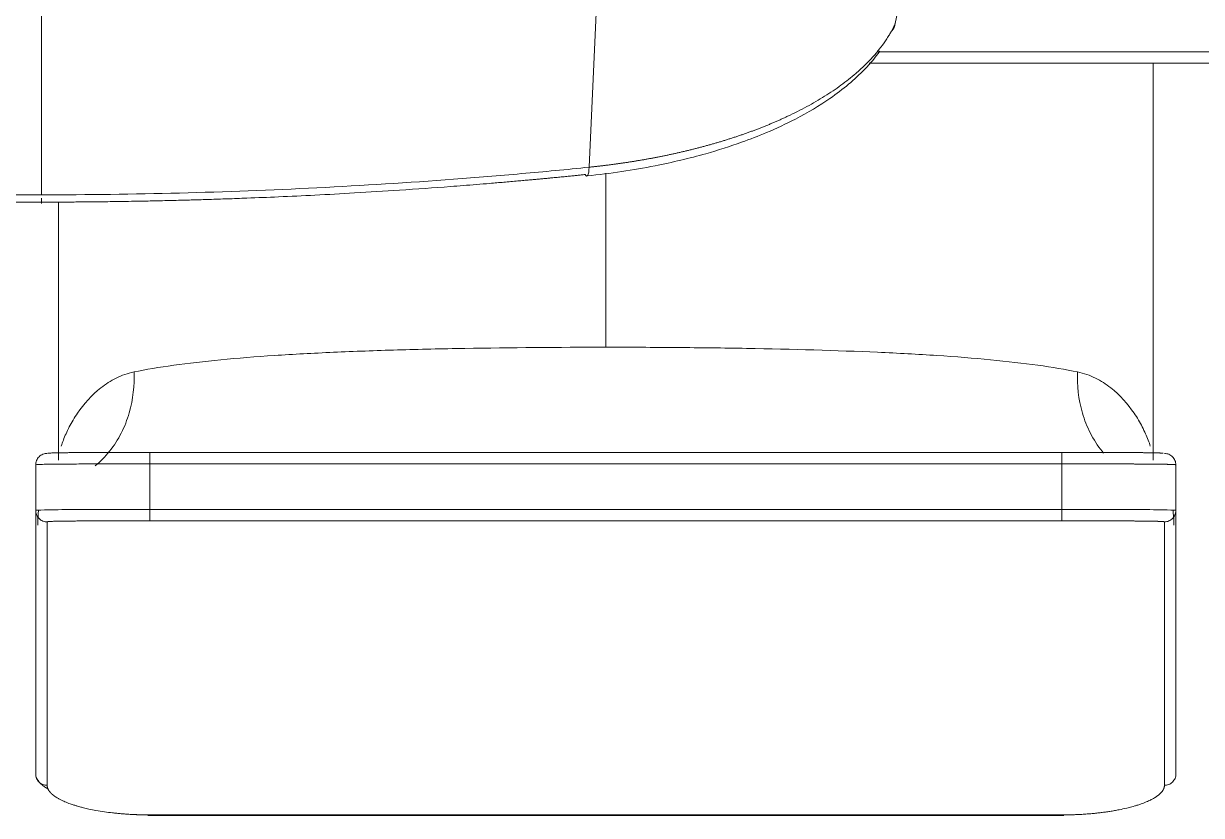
# Model space of a CAD drawing. Header units: millimetres. Extents: x 2433 to 4809, y -10272 to -6912.
# Drawn here: x 3232.3 to 3284, y -7352 to -7317.2 of the extents above; entities that cross this region are included whole.
import ezdxf

# ---------------------------------------------------------------- set-up
doc = ezdxf.new("R2010")
doc.units = ezdxf.units.MM

msp = doc.modelspace()

# ---------------------------------------------------------------- linework, layer by layer
at = {"linetype": 'Continuous', "lineweight": 13, "extrusion": (-1.22465e-16, -1, 0)}
for p, q in [((3270.575, -7317.222), (3272.772, -7306.193)), ((3257.151, -7323.523), (3257.621, -7313.335)), ((3269.768, -7318.464), (3430.795, -7318.464)), ((3257.881, -7331.417), (3257.881, -7323.782)), ((3277.881, -7336.533), (3237.881, -7336.533)), ((3237.881, -7336.533), (3237.881, -7338.533)), ((3277.881, -7336.533), (3277.881, -7338.533)), ((3277.881, -7338.533), (3237.881, -7338.533)), ((3233.381, -7350.628), (3233.381, -7339.076)), ((3237.881, -7339.033), (3277.881, -7339.033)), ((3282.381, -7339.076), (3282.381, -7350.628)), ((3277.881, -7351.929), (3237.881, -7351.929))]:
    msp.add_line(p, q, dxfattribs=at)
at = {"linetype": 'Continuous', "lineweight": 18, "extrusion": (-1.22465e-16, -1, 0)}
for p, q in [((3233.139, -7324.733), (3233.139, -7314.482)), ((3269.425, -7318.955), (3430.939, -7318.955)), ((3281.881, -7336.377), (3281.881, -7318.955)), ((3233.881, -7325.034), (3233.881, -7336.377)), ((3277.881, -7336.033), (3237.881, -7336.033)), ((3232.881, -7336.576), (3232.881, -7338.576)), ((3282.881, -7336.576), (3282.881, -7338.576)), ((3237.798, -7351.952), (3238.247, -7351.952)), ((3238.247, -7351.952), (3277.964, -7351.952))]:
    msp.add_line(p, q, dxfattribs=at)
at = {"linetype": 'Continuous', "lineweight": 18}
for centre, major_axis, ratio, start_param, end_param in [((3269.612, -7316.971), (-0.909, 0.417), 0.864663, 2.936009, 3.344074), ((3233.139, -7324.117), (0, 1), 0.000001, 2.78351, 3.833646)]:
    msp.add_ellipse(centre, major_axis=major_axis, ratio=ratio, start_param=start_param, end_param=end_param, dxfattribs=at)
at = {"linetype": 'Continuous', "lineweight": 13}
msp.add_ellipse((3256.944, -7322.917), major_axis=(-0.103, 0.995), ratio=0.18338, start_param=2.752149, end_param=4.039289, dxfattribs=at)
for points, knots in [([(3257.151, -7323.523), (3257.173, -7323.52), (3257.217, -7323.516), (3257.283, -7323.509), (3257.349, -7323.502), (3257.416, -7323.494), (3257.482, -7323.487), (3257.549, -7323.479), (3257.616, -7323.471), (3257.684, -7323.464), (3257.751, -7323.455), (3257.819, -7323.447), (3257.887, -7323.439), (3257.956, -7323.43), (3258.024, -7323.422), (3258.093, -7323.413), (3258.162, -7323.404), (3258.231, -7323.394), (3258.3, -7323.385), (3258.369, -7323.375), (3258.439, -7323.366), (3258.509, -7323.356), (3258.579, -7323.346), (3258.649, -7323.335), (3258.719, -7323.325), (3258.79, -7323.314), (3258.861, -7323.304), (3258.932, -7323.293), (3259.003, -7323.282), (3259.074, -7323.27), (3259.146, -7323.259), (3259.217, -7323.247), (3259.289, -7323.235), (3259.361, -7323.223), (3259.433, -7323.211), (3259.505, -7323.198), (3259.578, -7323.186), (3259.65, -7323.173), (3259.723, -7323.16), (3259.796, -7323.146), (3259.869, -7323.133), (3259.942, -7323.119), (3260.016, -7323.105), (3260.089, -7323.091), (3260.163, -7323.077), (3260.236, -7323.062), (3260.31, -7323.048), (3260.384, -7323.033), (3260.458, -7323.018), (3260.532, -7323.002), (3260.607, -7322.987), (3260.681, -7322.971), (3260.756, -7322.955), (3260.83, -7322.939), (3260.905, -7322.922), (3260.98, -7322.906), (3261.055, -7322.889), (3261.13, -7322.872), (3261.205, -7322.854), (3261.28, -7322.837), (3261.355, -7322.819), (3261.43, -7322.801), (3261.506, -7322.783), (3261.581, -7322.764), (3261.657, -7322.746), (3261.732, -7322.727), (3261.808, -7322.708), (3261.884, -7322.688), (3261.959, -7322.669), (3262.035, -7322.649), (3262.111, -7322.628), (3262.187, -7322.608), (3262.263, -7322.587), (3262.339, -7322.567), (3262.415, -7322.545), (3262.491, -7322.524), (3262.567, -7322.503), (3262.643, -7322.481), (3262.719, -7322.459), (3262.795, -7322.436), (3262.871, -7322.414), (3262.947, -7322.391), (3263.023, -7322.368), (3263.099, -7322.344), (3263.175, -7322.32), (3263.25, -7322.297), (3263.326, -7322.272), (3263.402, -7322.248), (3263.478, -7322.223), (3263.554, -7322.198), (3263.63, -7322.173), (3263.705, -7322.148), (3263.781, -7322.122), (3263.857, -7322.096), (3263.932, -7322.069), (3264.008, -7322.043), (3264.083, -7322.016), (3264.158, -7321.989), (3264.233, -7321.962), (3264.309, -7321.934), (3264.384, -7321.906), (3264.458, -7321.878), (3264.533, -7321.849), (3264.608, -7321.82), (3264.683, -7321.791), (3264.757, -7321.762), (3264.831, -7321.733), (3264.905, -7321.703), (3264.98, -7321.672), (3265.053, -7321.642), (3265.127, -7321.611), (3265.201, -7321.58), (3265.274, -7321.549), (3265.348, -7321.517), (3265.421, -7321.485), (3265.494, -7321.453), (3265.566, -7321.421), (3265.639, -7321.388), (3265.711, -7321.355), (3265.783, -7321.322), (3266.122, -7321.163), (3266.709, -7320.868), (3267.492, -7320.412), (3268.21, -7319.927), (3268.782, -7319.474), (3269.229, -7319.066), (3269.574, -7318.711), (3269.882, -7318.349), (3270.107, -7318.041), (3270.264, -7317.801), (3270.36, -7317.639), (3270.436, -7317.503), (3270.492, -7317.395), (3270.533, -7317.313), (3270.558, -7317.258), (3270.571, -7317.231), (3270.575, -7317.222)], [0, 0, 0, 0, 0.003357, 0.006728, 0.010114, 0.013514, 0.016928, 0.020357, 0.023801, 0.027258, 0.03073, 0.034217, 0.037718, 0.041234, 0.044764, 0.048308, 0.051867, 0.05544, 0.059028, 0.06263, 0.066246, 0.069877, 0.073522, 0.077182, 0.080856, 0.084545, 0.088248, 0.091965, 0.095697, 0.099444, 0.103204, 0.106979, 0.110769, 0.114573, 0.118392, 0.122224, 0.126072, 0.129933, 0.13381, 0.1377, 0.141605, 0.145525, 0.149458, 0.153407, 0.157369, 0.161347, 0.165338, 0.169344, 0.173365, 0.177399, 0.181449, 0.185512, 0.18959, 0.193683, 0.19779, 0.201911, 0.206047, 0.210197, 0.214362, 0.218541, 0.222735, 0.226943, 0.231165, 0.235402, 0.239653, 0.243919, 0.248199, 0.252493, 0.256802, 0.261126, 0.265463, 0.269816, 0.274182, 0.278563, 0.282959, 0.287369, 0.291793, 0.296232, 0.300685, 0.305152, 0.309634, 0.314131, 0.318642, 0.323167, 0.327707, 0.332261, 0.336829, 0.341412, 0.34601, 0.350622, 0.355248, 0.359889, 0.364544, 0.369213, 0.373897, 0.378596, 0.383308, 0.388036, 0.392777, 0.397533, 0.402304, 0.407089, 0.411888, 0.416702, 0.42153, 0.426373, 0.43123, 0.436101, 0.440987, 0.445887, 0.450802, 0.455731, 0.460675, 0.465633, 0.470605, 0.475592, 0.480593, 0.485609, 0.490639, 0.495683, 0.500742, 0.562188, 0.624294, 0.68706, 0.750485, 0.791988, 0.833491, 0.874994, 0.916495, 0.937382, 0.955282, 0.970197, 0.982126, 0.99107, 0.997028, 1, 1, 1, 1]), ([(3233.139, -7324.733), (3235.156, -7324.733), (3237.172, -7324.705), (3241.199, -7324.603), (3243.21, -7324.527), (3247.219, -7324.325), (3249.218, -7324.199), (3252.203, -7323.973), (3253.196, -7323.892), (3255.177, -7323.717), (3256.165, -7323.625), (3257.151, -7323.523)], [0, 0, 0, 0, 0.25, 0.25, 0.5, 0.5, 0.75, 0.75, 0.875, 0.875, 1, 1, 1, 1]), ([(3257.881, -7331.417), (3255.803, -7331.417), (3252.666, -7331.442), (3248.726, -7331.531), (3245.903, -7331.633), (3243.315, -7331.772), (3240.953, -7331.959), (3238.873, -7332.198), (3237.715, -7332.393), (3237.191, -7332.501)], [0, 0, 0, 0, 0.249973, 0.374978, 0.499982, 0.624987, 0.749991, 0.874996, 1, 1, 1, 1]), ([(3278.57, -7332.501), (3277.517, -7332.284), (3275.586, -7332.021), (3272.446, -7331.773), (3268.959, -7331.585), (3265.103, -7331.477), (3260.993, -7331.425), (3258.921, -7331.417), (3257.881, -7331.417), (3257.881, -7331.417)], [0, 0, 0, 0, 0.249991, 0.374987, 0.499982, 0.749973, 0.874969, 0.999965, 1, 1, 1, 1]), ([(3237.191, -7332.501), (3236.911, -7332.559), (3236.391, -7332.746), (3235.5, -7333.321), (3234.816, -7334.101), (3234.336, -7334.918), (3234.119, -7335.405), (3234.027, -7335.67), (3234.001, -7335.753)], [0, 0, 0, 0, 0.153953, 0.307905, 0.615811, 0.769764, 0.923716, 1, 1, 1, 1]), ([(3235.492, -7336.615), (3235.719, -7336.429), (3236.149, -7335.994), (3236.658, -7335.198), (3237.124, -7334.007), (3237.216, -7333.076), (3237.191, -7332.501)], [0, 0, 0, 0, 0.19565, 0.396912, 0.598174, 1, 1, 1, 1]), ([(3278.57, -7332.501), (3278.545, -7333.076), (3278.638, -7334.009), (3279.104, -7335.201), (3279.468, -7335.767), (3279.688, -7336.036), (3279.711, -7336.063)], [0, 0, 0, 0, 0.485828, 0.728981, 0.972135, 1, 1, 1, 1]), ([(3281.761, -7335.755), (3281.735, -7335.671), (3281.643, -7335.406), (3281.425, -7334.918), (3280.945, -7334.101), (3280.262, -7333.321), (3279.371, -7332.746), (3278.851, -7332.559), (3278.57, -7332.501)], [0, 0, 0, 0, 0.07671, 0.230592, 0.384473, 0.692237, 0.846118, 1, 1, 1, 1]), ([(3237.881, -7336.033), (3237.881, -7336.033), (3237.881, -7336.036), (3237.881, -7336.049), (3237.881, -7336.058), (3237.881, -7336.083), (3237.881, -7336.099), (3237.881, -7336.135), (3237.881, -7336.156), (3237.881, -7336.202), (3237.881, -7336.227), (3237.881, -7336.282), (3237.881, -7336.311), (3237.881, -7336.371), (3237.881, -7336.403), (3237.881, -7336.467), (3237.881, -7336.5), (3237.881, -7336.533)], [0, 0, 0, 0, 0.125, 0.125, 0.25, 0.25, 0.375, 0.375, 0.5, 0.5, 0.625, 0.625, 0.75, 0.75, 0.875, 0.875, 1, 1, 1, 1]), ([(3277.881, -7336.033), (3277.881, -7336.033), (3277.881, -7336.054), (3277.881, -7336.168), (3277.881, -7336.346), (3277.881, -7336.474), (3277.881, -7336.533)], [0, 0, 0, 0, 0.249564, 0.49971, 0.749856, 1, 1, 1, 1]), ([(3232.977, -7336.563), (3232.96, -7336.564), (3232.945, -7336.565), (3232.897, -7336.569), (3232.881, -7336.572), (3232.881, -7336.576)], [0, 0, 0, 0, 0.251147, 0.251147, 1, 1, 1, 1]), ([(3282.881, -7336.576), (3282.881, -7336.576), (3282.881, -7336.575), (3282.88, -7336.575), (3282.88, -7336.574), (3282.879, -7336.574), (3282.878, -7336.573), (3282.877, -7336.573), (3282.875, -7336.572), (3282.873, -7336.572), (3282.871, -7336.571), (3282.869, -7336.571), (3282.866, -7336.57), (3282.863, -7336.57), (3282.86, -7336.569), (3282.856, -7336.569), (3282.853, -7336.568), (3282.848, -7336.568), (3282.844, -7336.567), (3282.839, -7336.567), (3282.834, -7336.566), (3282.829, -7336.566), (3282.824, -7336.565), (3282.818, -7336.565), (3282.812, -7336.564), (3282.805, -7336.564), (3282.798, -7336.563), (3282.791, -7336.563), (3282.786, -7336.563), (3282.783, -7336.562), (3282.783, -7336.562)], [0, 0, 0, 0, 0.03463, 0.069444, 0.104442, 0.139623, 0.174987, 0.210535, 0.246267, 0.282183, 0.318282, 0.354564, 0.39103, 0.42768, 0.464513, 0.50153, 0.538731, 0.576115, 0.613683, 0.651434, 0.689369, 0.727487, 0.765789, 0.804275, 0.842944, 0.881797, 0.920834, 0.960054, 0.999457, 1, 1, 1, 1]), ([(3232.881, -7338.576), (3232.881, -7338.635), (3232.902, -7338.762), (3233.017, -7338.94), (3233.195, -7339.055), (3233.322, -7339.076), (3233.381, -7339.076)], [0, 0, 0, 0, 0.25031, 0.500619, 0.750929, 1, 1, 1, 1]), ([(3237.881, -7338.533), (3237.881, -7338.565), (3237.881, -7338.598), (3237.881, -7338.662), (3237.881, -7338.694), (3237.881, -7338.754), (3237.881, -7338.783), (3237.881, -7338.837), (3237.881, -7338.863), (3237.881, -7338.909), (3237.881, -7338.93), (3237.881, -7338.966), (3237.881, -7338.982), (3237.881, -7339.007), (3237.881, -7339.017), (3237.881, -7339.029), (3237.881, -7339.033), (3237.881, -7339.033)], [0, 0, 0, 0, 0.125, 0.125, 0.25, 0.25, 0.375, 0.375, 0.5, 0.5, 0.625, 0.625, 0.75, 0.75, 0.875, 0.875, 1, 1, 1, 1]), ([(3277.881, -7338.533), (3277.881, -7338.592), (3277.881, -7338.719), (3277.881, -7338.897), (3277.881, -7339.011), (3277.881, -7339.033), (3277.881, -7339.033)], [0, 0, 0, 0, 0.250301, 0.500614, 0.750926, 1, 1, 1, 1]), ([(3282.881, -7338.576), (3282.881, -7338.609), (3282.878, -7338.641), (3282.865, -7338.706), (3282.855, -7338.737), (3282.83, -7338.798), (3282.815, -7338.827), (3282.778, -7338.881), (3282.758, -7338.906), (3282.711, -7338.953), (3282.686, -7338.974), (3282.631, -7339.01), (3282.602, -7339.025), (3282.542, -7339.05), (3282.51, -7339.06), (3282.446, -7339.073), (3282.414, -7339.076), (3282.381, -7339.076)], [0, 0, 0, 0, 0.125, 0.125, 0.25, 0.25, 0.375, 0.375, 0.5, 0.5, 0.625, 0.625, 0.75, 0.75, 0.875, 0.875, 1, 1, 1, 1]), ([(3233.381, -7350.628), (3233.322, -7350.628), (3233.195, -7350.607), (3233.017, -7350.497), (3232.902, -7350.327), (3232.881, -7350.205), (3232.881, -7350.148)], [0, 0, 0, 0, 0.250003, 0.500005, 0.750008, 1, 1, 1, 1])]:
    msp.add_open_spline(points, degree=3, knots=knots, dxfattribs=at)
at = {"linetype": 'Continuous', "lineweight": 18}
for points, knots in [([(3257.067, -7323.903), (3258.093, -7323.796), (3259.871, -7323.531), (3262.118, -7322.996), (3263.721, -7322.485), (3265.031, -7321.976), (3266.367, -7321.349), (3267.887, -7320.441), (3269.1, -7319.425), (3269.701, -7318.706), (3269.894, -7318.437)], [0, 0, 0, 0, 0.174728, 0.314291, 0.420502, 0.498831, 0.598323, 0.732311, 0.902047, 1, 1, 1, 1]), ([(3233.139, -7325.053), (3233.122, -7325.053), (3233.087, -7325.053), (3233.035, -7325.054), (3232.983, -7325.054), (3232.932, -7325.054), (3232.88, -7325.054), (3232.827, -7325.054), (3232.773, -7325.053), (3232.717, -7325.053), (3232.66, -7325.053), (3232.6, -7325.053), (3232.535, -7325.053), (3232.466, -7325.052), (3232.391, -7325.052), (3232.312, -7325.052), (3232.228, -7325.051), (3232.141, -7325.051), (3232.049, -7325.05), (3231.953, -7325.05), (3231.852, -7325.049), (3231.746, -7325.049), (3231.575, -7325.048), (3231.322, -7325.045), (3230.973, -7325.042), (3230.572, -7325.038), (3230.202, -7325.034), (3229.873, -7325.029), (3229.595, -7325.025), (3229.295, -7325.02), (3228.973, -7325.014), (3228.599, -7325.007), (3228.167, -7324.999), (3227.667, -7324.987), (3227.028, -7324.972), (3226.223, -7324.949), (3225.225, -7324.918), (3224.215, -7324.882), (3223.207, -7324.841), (3222.211, -7324.797), (3220.942, -7324.736), (3219.343, -7324.649), (3217.359, -7324.526), (3215.645, -7324.404), (3214.263, -7324.296), (3213.278, -7324.216), (3212.421, -7324.141), (3211.729, -7324.079), (3211.238, -7324.034), (3210.865, -7323.999), (3210.593, -7323.973), (3210.41, -7323.955), (3210.226, -7323.938), (3210.068, -7323.922), (3209.936, -7323.909), (3209.83, -7323.898), (3209.725, -7323.888), (3209.62, -7323.877), (3209.515, -7323.866), (3209.412, -7323.856), (3209.343, -7323.848), (3209.308, -7323.845)], [0, 0, 0, 0, 0.002191, 0.004347, 0.006487, 0.008629, 0.010791, 0.012989, 0.015237, 0.017551, 0.019944, 0.022426, 0.02501, 0.027989, 0.031119, 0.034411, 0.037873, 0.041514, 0.04534, 0.049353, 0.053555, 0.057945, 0.062522, 0.074973, 0.089523, 0.106219, 0.125039, 0.135742, 0.147342, 0.159845, 0.17325, 0.187555, 0.206539, 0.227379, 0.250074, 0.286445, 0.328114, 0.375079, 0.412899, 0.454555, 0.500044, 0.572276, 0.655608, 0.750041, 0.788892, 0.830542, 0.874999, 0.897721, 0.918553, 0.937487, 0.945303, 0.953117, 0.96093, 0.96874, 0.973272, 0.977782, 0.98227, 0.986735, 0.991179, 0.9956, 1, 1, 1, 1]), ([(3256.97, -7323.845), (3256.916, -7323.85), (3256.802, -7323.862), (3256.626, -7323.88), (3256.435, -7323.899), (3256.222, -7323.921), (3255.991, -7323.943), (3255.746, -7323.967), (3255.529, -7323.988), (3255.335, -7324.007), (3255.157, -7324.023), (3254.963, -7324.041), (3254.753, -7324.061), (3254.526, -7324.081), (3254.283, -7324.103), (3253.907, -7324.137), (3253.411, -7324.18), (3252.804, -7324.232), (3252.213, -7324.28), (3251.637, -7324.326), (3250.516, -7324.412), (3248.924, -7324.526), (3246.94, -7324.649), (3245.17, -7324.745), (3243.597, -7324.82), (3242.315, -7324.872), (3241.304, -7324.909), (3240.52, -7324.935), (3239.807, -7324.956), (3239.088, -7324.976), (3238.375, -7324.993), (3237.688, -7325.008), (3237.101, -7325.018), (3236.601, -7325.026), (3236.155, -7325.033), (3235.758, -7325.038), (3235.416, -7325.041), (3235.124, -7325.044), (3234.873, -7325.046), (3234.621, -7325.048), (3234.368, -7325.05), (3234.118, -7325.051), (3233.918, -7325.052), (3233.759, -7325.052), (3233.634, -7325.053), (3233.521, -7325.053), (3233.418, -7325.053), (3233.324, -7325.053), (3233.231, -7325.054), (3233.17, -7325.053), (3233.139, -7325.053)], [0, 0, 0, 0, 0.006952, 0.01448, 0.022582, 0.031258, 0.041685, 0.052102, 0.062508, 0.069339, 0.07687, 0.0851, 0.094028, 0.103653, 0.113975, 0.124991, 0.151378, 0.177067, 0.202056, 0.226345, 0.249933, 0.344071, 0.427402, 0.49992, 0.566737, 0.624911, 0.660638, 0.693384, 0.723145, 0.749926, 0.783269, 0.812441, 0.835781, 0.85662, 0.874959, 0.891533, 0.906219, 0.91771, 0.928127, 0.937479, 0.949279, 0.959677, 0.968739, 0.974293, 0.979481, 0.98437, 0.98845, 0.992348, 0.996163, 1, 1, 1, 1]), ([(3233.381, -7336.076), (3233.322, -7336.076), (3233.195, -7336.097), (3233.017, -7336.211), (3232.902, -7336.389), (3232.881, -7336.517), (3232.881, -7336.576)], [0, 0, 0, 0, 0.249368, 0.499579, 0.749789, 1, 1, 1, 1]), ([(3237.881, -7336.033), (3237.87, -7336.033), (3237.849, -7336.033), (3237.817, -7336.033), (3237.785, -7336.033), (3237.752, -7336.033), (3237.718, -7336.033), (3237.683, -7336.033), (3237.648, -7336.033), (3237.612, -7336.033), (3237.576, -7336.033), (3237.539, -7336.033), (3237.501, -7336.033), (3237.463, -7336.033), (3237.425, -7336.033), (3237.385, -7336.033), (3237.345, -7336.033), (3237.305, -7336.033), (3237.263, -7336.033), (3237.222, -7336.033), (3237.179, -7336.033), (3237.137, -7336.033), (3237.093, -7336.033), (3237.049, -7336.033), (3237.005, -7336.033), (3236.96, -7336.033), (3236.914, -7336.033), (3236.868, -7336.033), (3236.822, -7336.033), (3236.774, -7336.033), (3236.727, -7336.033), (3236.679, -7336.033), (3236.63, -7336.033), (3236.581, -7336.033), (3236.532, -7336.033), (3236.482, -7336.033), (3236.432, -7336.033), (3236.381, -7336.033), (3236.33, -7336.033), (3236.279, -7336.033), (3236.227, -7336.033), (3236.054, -7336.034), (3235.766, -7336.034), (3235.38, -7336.035), (3235.019, -7336.036), (3234.754, -7336.038), (3234.568, -7336.039), (3234.449, -7336.04), (3234.336, -7336.041), (3234.228, -7336.042), (3234.146, -7336.043), (3234.077, -7336.044), (3234.011, -7336.045), (3233.923, -7336.047), (3233.819, -7336.049), (3233.714, -7336.051), (3233.62, -7336.054), (3233.543, -7336.058), (3233.48, -7336.061), (3233.442, -7336.064), (3233.421, -7336.066), (3233.414, -7336.067), (3233.411, -7336.067)], [0, 0, 0, 0, 0.004778, 0.009653, 0.014626, 0.019696, 0.024863, 0.030128, 0.03549, 0.040949, 0.046506, 0.05216, 0.057912, 0.06376, 0.069706, 0.075749, 0.081889, 0.088127, 0.094461, 0.100893, 0.107423, 0.114049, 0.120773, 0.127594, 0.134512, 0.141528, 0.148641, 0.155851, 0.163159, 0.170563, 0.178066, 0.185665, 0.193362, 0.201156, 0.209047, 0.217036, 0.225122, 0.233306, 0.241586, 0.249964, 0.258439, 0.267012, 0.335403, 0.403724, 0.47198, 0.540208, 0.567717, 0.595193, 0.622639, 0.650058, 0.677451, 0.688975, 0.70834, 0.735553, 0.770624, 0.813555, 0.853761, 0.893965, 0.934162, 0.974347, 0.988598, 1, 1, 1, 1]), ([(3282.33, -7336.065), (3282.329, -7336.065), (3282.325, -7336.065), (3282.318, -7336.064), (3282.31, -7336.063), (3282.301, -7336.063), (3282.291, -7336.062), (3282.281, -7336.061), (3282.27, -7336.061), (3282.259, -7336.06), (3282.246, -7336.059), (3282.233, -7336.058), (3282.219, -7336.058), (3282.204, -7336.057), (3282.188, -7336.056), (3282.172, -7336.056), (3282.154, -7336.055), (3282.136, -7336.054), (3282.116, -7336.054), (3282.096, -7336.053), (3282.074, -7336.052), (3282.051, -7336.052), (3282.028, -7336.051), (3282.003, -7336.05), (3281.977, -7336.05), (3281.95, -7336.049), (3281.922, -7336.048), (3281.892, -7336.048), (3281.861, -7336.047), (3281.829, -7336.047), (3281.796, -7336.046), (3281.762, -7336.045), (3281.726, -7336.045), (3281.688, -7336.044), (3281.65, -7336.044), (3281.609, -7336.043), (3281.568, -7336.043), (3281.525, -7336.042), (3281.48, -7336.042), (3281.434, -7336.041), (3281.386, -7336.041), (3281.337, -7336.04), (3281.286, -7336.04), (3281.233, -7336.039), (3281.179, -7336.039), (3281.123, -7336.038), (3281.066, -7336.038), (3281.006, -7336.038), (3280.945, -7336.037), (3280.883, -7336.037), (3280.815, -7336.037), (3280.743, -7336.036), (3280.666, -7336.036), (3280.588, -7336.036), (3280.498, -7336.035), (3280.36, -7336.035), (3280.133, -7336.034), (3279.783, -7336.034), (3279.496, -7336.033), (3279.326, -7336.033), (3279.318, -7336.033), (3279.309, -7336.033), (3279.299, -7336.033), (3279.287, -7336.033), (3279.274, -7336.033), (3279.261, -7336.033), (3279.245, -7336.033), (3279.229, -7336.033), (3279.212, -7336.033), (3279.193, -7336.033), (3279.173, -7336.033), (3279.152, -7336.033), (3279.13, -7336.033), (3279.106, -7336.033), (3279.082, -7336.033), (3279.056, -7336.033), (3279.029, -7336.033), (3279, -7336.033), (3278.971, -7336.033), (3278.94, -7336.033), (3278.908, -7336.033), (3278.874, -7336.033), (3278.84, -7336.033), (3278.804, -7336.033), (3278.767, -7336.033), (3278.728, -7336.033), (3278.689, -7336.033), (3278.648, -7336.033), (3278.606, -7336.033), (3278.562, -7336.033), (3278.517, -7336.033), (3278.471, -7336.033), (3278.424, -7336.033), (3278.375, -7336.033), (3278.325, -7336.033), (3278.274, -7336.033), (3278.222, -7336.033), (3278.168, -7336.033), (3278.113, -7336.033), (3278.057, -7336.033), (3277.999, -7336.033), (3277.94, -7336.033), (3277.901, -7336.033), (3277.881, -7336.033)], [0, 0, 0, 0, 0.004939, 0.01221, 0.019612, 0.027144, 0.034807, 0.0426, 0.050524, 0.058578, 0.066763, 0.075078, 0.083524, 0.0921, 0.100806, 0.109643, 0.11861, 0.127707, 0.136934, 0.146292, 0.15578, 0.165398, 0.175146, 0.185024, 0.195032, 0.20517, 0.215437, 0.225834, 0.23636, 0.247016, 0.257801, 0.268715, 0.279758, 0.290929, 0.30223, 0.313659, 0.325218, 0.336905, 0.348721, 0.360665, 0.372739, 0.384942, 0.397275, 0.409738, 0.42233, 0.435054, 0.447909, 0.460897, 0.474017, 0.48727, 0.500658, 0.516013, 0.531372, 0.546736, 0.562104, 0.583758, 0.625453, 0.687214, 0.769038, 0.770166, 0.771486, 0.772998, 0.774701, 0.776596, 0.778684, 0.780963, 0.783434, 0.786096, 0.788951, 0.791997, 0.795235, 0.798665, 0.802287, 0.8061, 0.810106, 0.814303, 0.818691, 0.823271, 0.828043, 0.833007, 0.838162, 0.843508, 0.849046, 0.854776, 0.860697, 0.866809, 0.873113, 0.879608, 0.886295, 0.893172, 0.900241, 0.907502, 0.914953, 0.922596, 0.93043, 0.938455, 0.946672, 0.955081, 0.96368, 0.972472, 0.981456, 0.990632, 1, 1, 1, 1]), ([(3282.381, -7336.076), (3282.414, -7336.076), (3282.446, -7336.079), (3282.51, -7336.092), (3282.542, -7336.101), (3282.602, -7336.126), (3282.631, -7336.142), (3282.686, -7336.178), (3282.711, -7336.199), (3282.758, -7336.245), (3282.778, -7336.271), (3282.815, -7336.325), (3282.83, -7336.354), (3282.855, -7336.415), (3282.865, -7336.446), (3282.878, -7336.51), (3282.881, -7336.543), (3282.881, -7336.576)], [0, 0, 0, 0, 0.125, 0.125, 0.25, 0.25, 0.375, 0.375, 0.5, 0.5, 0.625, 0.625, 0.75, 0.75, 0.875, 0.875, 1, 1, 1, 1]), ([(3237.881, -7336.533), (3237.668, -7336.533), (3237.459, -7336.533), (3237.049, -7336.533), (3236.849, -7336.533), (3236.46, -7336.534), (3236.272, -7336.534), (3235.909, -7336.535), (3235.734, -7336.535), (3235.401, -7336.536), (3235.242, -7336.536), (3234.94, -7336.537), (3234.797, -7336.538), (3234.527, -7336.539), (3234.401, -7336.54), (3234.165, -7336.542), (3234.056, -7336.543), (3233.853, -7336.544), (3233.76, -7336.545), (3233.59, -7336.547), (3233.513, -7336.548), (3233.373, -7336.551), (3233.311, -7336.552), (3233.201, -7336.554), (3233.152, -7336.556), (3233.069, -7336.558), (3233.034, -7336.56), (3232.995, -7336.562), (3232.986, -7336.562), (3232.977, -7336.563)], [0, 0, 0, 0, 0.075023, 0.075023, 0.150046, 0.150046, 0.225069, 0.225069, 0.300092, 0.300092, 0.375115, 0.375115, 0.450138, 0.450138, 0.525161, 0.525161, 0.600184, 0.600184, 0.675207, 0.675207, 0.75023, 0.75023, 0.825253, 0.825253, 0.900276, 0.900276, 0.975299, 0.975299, 1, 1, 1, 1]), ([(3282.783, -7336.562), (3282.781, -7336.562), (3282.776, -7336.562), (3282.767, -7336.562), (3282.759, -7336.561), (3282.75, -7336.561), (3282.741, -7336.56), (3282.731, -7336.56), (3282.721, -7336.559), (3282.711, -7336.559), (3282.7, -7336.559), (3282.689, -7336.558), (3282.678, -7336.558), (3282.666, -7336.557), (3282.654, -7336.557), (3282.642, -7336.557), (3282.629, -7336.556), (3282.615, -7336.556), (3282.602, -7336.555), (3282.588, -7336.555), (3282.573, -7336.555), (3282.558, -7336.554), (3282.543, -7336.554), (3282.527, -7336.554), (3282.511, -7336.553), (3282.495, -7336.553), (3282.478, -7336.552), (3282.46, -7336.552), (3282.442, -7336.552), (3282.424, -7336.551), (3282.406, -7336.551), (3282.387, -7336.551), (3282.367, -7336.55), (3282.347, -7336.55), (3282.327, -7336.55), (3282.306, -7336.549), (3282.285, -7336.549), (3282.263, -7336.549), (3282.241, -7336.548), (3282.218, -7336.548), (3282.195, -7336.548), (3282.171, -7336.547), (3282.147, -7336.547), (3282.123, -7336.547), (3282.098, -7336.546), (3282.072, -7336.546), (3282.046, -7336.546), (3282.02, -7336.546), (3281.993, -7336.545), (3281.966, -7336.545), (3281.938, -7336.545), (3281.91, -7336.544), (3281.881, -7336.544), (3281.852, -7336.544), (3281.822, -7336.544), (3281.792, -7336.543), (3281.761, -7336.543), (3281.73, -7336.543), (3281.698, -7336.543), (3281.666, -7336.542), (3281.634, -7336.542), (3281.601, -7336.542), (3281.567, -7336.542), (3281.533, -7336.541), (3281.498, -7336.541), (3281.463, -7336.541), (3281.427, -7336.541), (3281.391, -7336.54), (3281.355, -7336.54), (3281.318, -7336.54), (3281.28, -7336.54), (3281.242, -7336.54), (3281.203, -7336.539), (3281.164, -7336.539), (3281.125, -7336.539), (3281.085, -7336.539), (3281.044, -7336.538), (3281.003, -7336.538), (3280.961, -7336.538), (3280.919, -7336.538), (3280.877, -7336.538), (3280.834, -7336.538), (3280.79, -7336.537), (3280.746, -7336.537), (3280.702, -7336.537), (3280.657, -7336.537), (3280.612, -7336.537), (3280.566, -7336.537), (3280.519, -7336.536), (3280.472, -7336.536), (3280.425, -7336.536), (3280.377, -7336.536), (3280.329, -7336.536), (3280.28, -7336.536), (3280.231, -7336.536), (3280.182, -7336.535), (3280.132, -7336.535), (3280.081, -7336.535), (3280.03, -7336.535), (3279.979, -7336.535), (3279.927, -7336.535), (3279.875, -7336.535), (3279.822, -7336.535), (3279.769, -7336.534), (3279.715, -7336.534), (3279.661, -7336.534), (3279.607, -7336.534), (3279.552, -7336.534), (3279.497, -7336.534), (3279.441, -7336.534), (3279.386, -7336.534), (3279.329, -7336.534), (3279.272, -7336.534), (3279.215, -7336.534), (3279.158, -7336.533), (3279.1, -7336.533), (3279.042, -7336.533), (3278.984, -7336.533), (3278.925, -7336.533), (3278.866, -7336.533), (3278.806, -7336.533), (3278.746, -7336.533), (3278.686, -7336.533), (3278.626, -7336.533), (3278.565, -7336.533), (3278.504, -7336.533), (3278.443, -7336.533), (3278.381, -7336.533), (3278.32, -7336.533), (3278.258, -7336.533), (3278.195, -7336.533), (3278.133, -7336.533), (3278.07, -7336.533), (3278.007, -7336.533), (3277.944, -7336.533), (3277.902, -7336.533), (3277.881, -7336.533)], [0, 0, 0, 0, 0.005625, 0.011356, 0.017112, 0.022896, 0.028705, 0.034541, 0.040404, 0.046293, 0.052209, 0.05815, 0.064119, 0.070114, 0.076135, 0.082183, 0.088257, 0.094358, 0.100485, 0.106638, 0.112818, 0.119025, 0.125258, 0.131517, 0.137803, 0.144116, 0.150454, 0.15682, 0.163211, 0.169629, 0.176074, 0.182545, 0.189043, 0.195567, 0.202117, 0.208694, 0.215297, 0.221927, 0.228583, 0.235266, 0.241975, 0.248711, 0.255473, 0.262262, 0.269077, 0.275918, 0.282786, 0.28968, 0.296601, 0.303548, 0.310522, 0.317522, 0.324549, 0.331602, 0.338682, 0.345788, 0.35292, 0.360079, 0.367265, 0.374477, 0.381715, 0.38898, 0.396271, 0.403589, 0.410933, 0.418304, 0.425701, 0.433124, 0.440574, 0.448051, 0.455554, 0.463083, 0.470639, 0.478221, 0.48583, 0.493465, 0.501127, 0.508815, 0.51653, 0.524271, 0.532038, 0.539832, 0.547652, 0.555499, 0.563373, 0.571273, 0.579199, 0.587152, 0.595131, 0.603136, 0.611169, 0.619227, 0.627312, 0.635424, 0.643562, 0.651726, 0.659917, 0.668134, 0.676378, 0.684648, 0.692945, 0.701268, 0.709618, 0.717994, 0.726396, 0.734825, 0.743281, 0.751763, 0.760271, 0.768806, 0.777367, 0.785955, 0.794569, 0.80321, 0.811877, 0.820571, 0.829291, 0.838037, 0.84681, 0.85561, 0.864436, 0.873288, 0.882167, 0.891072, 0.900004, 0.908962, 0.917947, 0.926958, 0.935996, 0.94506, 0.95415, 0.963267, 0.972411, 0.981581, 0.990777, 1, 1, 1, 1]), ([(3233.005, -7338.546), (3233, -7338.591), (3232.996, -7338.636), (3232.979, -7338.855), (3232.972, -7339.035), (3232.972, -7339.218)], [0, 0, 0, 0, 0.209173, 0.209173, 1, 1, 1, 1]), ([(3282.79, -7339.218), (3282.79, -7339.035), (3282.783, -7338.855), (3282.766, -7338.636), (3282.761, -7338.591), (3282.757, -7338.546)], [0, 0, 0, 0, 0.790865, 0.790865, 1, 1, 1, 1]), ([(3233.381, -7339.076), (3233.381, -7339.076), (3233.381, -7339.075), (3233.381, -7339.075), (3233.382, -7339.074), (3233.383, -7339.074), (3233.384, -7339.073), (3233.385, -7339.073), (3233.387, -7339.072), (3233.389, -7339.071), (3233.391, -7339.071), (3233.393, -7339.07), (3233.396, -7339.07), (3233.399, -7339.069), (3233.402, -7339.069), (3233.405, -7339.068), (3233.409, -7339.068), (3233.413, -7339.067), (3233.417, -7339.067), (3233.421, -7339.066), (3233.426, -7339.066), (3233.43, -7339.065), (3233.435, -7339.065), (3233.441, -7339.064), (3233.446, -7339.064), (3233.452, -7339.063), (3233.458, -7339.063), (3233.467, -7339.062), (3233.484, -7339.061), (3233.514, -7339.059), (3233.559, -7339.057), (3233.625, -7339.054), (3233.713, -7339.051), (3233.825, -7339.049), (3233.961, -7339.046), (3234.137, -7339.043), (3234.337, -7339.041), (3234.529, -7339.039), (3234.681, -7339.038), (3234.84, -7339.037), (3235.063, -7339.036), (3235.318, -7339.035), (3235.567, -7339.034), (3235.766, -7339.034), (3235.96, -7339.034), (3236.153, -7339.033), (3236.35, -7339.033), (3236.557, -7339.033), (3236.775, -7339.033), (3236.99, -7339.033), (3237.191, -7339.033), (3237.366, -7339.033), (3237.517, -7339.033), (3237.643, -7339.033), (3237.745, -7339.033), (3237.821, -7339.033), (3237.864, -7339.033), (3237.881, -7339.033)], [0, 0, 0, 0, 0.004747, 0.009491, 0.014232, 0.018972, 0.023708, 0.028442, 0.033174, 0.037904, 0.042632, 0.047357, 0.05208, 0.056802, 0.061521, 0.066238, 0.070954, 0.075667, 0.080379, 0.085089, 0.089797, 0.094504, 0.099209, 0.103913, 0.108615, 0.113315, 0.118014, 0.122711, 0.134885, 0.153369, 0.178156, 0.209237, 0.246603, 0.284434, 0.326109, 0.371612, 0.428241, 0.470047, 0.497067, 0.521976, 0.563871, 0.622818, 0.656702, 0.689009, 0.719729, 0.748851, 0.778592, 0.809468, 0.841475, 0.874606, 0.90317, 0.928179, 0.949636, 0.967545, 0.981908, 0.992727, 1, 1, 1, 1]), ([(3277.881, -7339.033), (3277.892, -7339.033), (3277.914, -7339.033), (3277.948, -7339.033), (3277.982, -7339.033), (3278.015, -7339.033), (3278.049, -7339.033), (3278.082, -7339.033), (3278.116, -7339.033), (3278.149, -7339.033), (3278.182, -7339.033), (3278.216, -7339.033), (3278.249, -7339.033), (3278.283, -7339.033), (3278.316, -7339.033), (3278.349, -7339.033), (3278.382, -7339.033), (3278.416, -7339.033), (3278.449, -7339.033), (3278.482, -7339.033), (3278.515, -7339.033), (3278.548, -7339.033), (3278.581, -7339.033), (3278.614, -7339.033), (3278.647, -7339.033), (3278.68, -7339.033), (3278.713, -7339.033), (3278.8, -7339.033), (3278.941, -7339.033), (3279.134, -7339.033), (3279.327, -7339.033), (3279.575, -7339.033), (3279.884, -7339.034), (3280.23, -7339.034), (3280.533, -7339.035), (3280.768, -7339.036), (3280.933, -7339.037), (3281.039, -7339.038), (3281.134, -7339.039), (3281.26, -7339.039), (3281.448, -7339.041), (3281.629, -7339.043), (3281.779, -7339.046), (3281.887, -7339.048), (3281.978, -7339.05), (3282.035, -7339.051), (3282.065, -7339.052), (3282.074, -7339.052), (3282.084, -7339.053), (3282.094, -7339.053), (3282.104, -7339.053), (3282.114, -7339.054), (3282.124, -7339.054), (3282.134, -7339.054), (3282.145, -7339.055), (3282.155, -7339.055), (3282.166, -7339.055), (3282.176, -7339.056), (3282.187, -7339.056), (3282.197, -7339.057), (3282.208, -7339.057), (3282.218, -7339.058), (3282.229, -7339.058), (3282.239, -7339.059), (3282.249, -7339.059), (3282.26, -7339.06), (3282.269, -7339.06), (3282.279, -7339.061), (3282.289, -7339.062), (3282.298, -7339.062), (3282.307, -7339.063), (3282.315, -7339.064), (3282.323, -7339.064), (3282.331, -7339.065), (3282.338, -7339.066), (3282.345, -7339.067), (3282.352, -7339.067), (3282.358, -7339.068), (3282.363, -7339.069), (3282.368, -7339.07), (3282.372, -7339.071), (3282.375, -7339.072), (3282.378, -7339.073), (3282.38, -7339.074), (3282.381, -7339.075), (3282.381, -7339.076), (3282.381, -7339.076)], [0, 0, 0, 0, 0.004757, 0.009511, 0.014264, 0.019015, 0.023765, 0.028512, 0.033259, 0.038004, 0.042747, 0.047489, 0.05223, 0.056969, 0.061707, 0.066444, 0.07118, 0.075915, 0.080649, 0.085382, 0.090113, 0.094844, 0.099574, 0.104303, 0.109031, 0.113759, 0.118486, 0.123211, 0.151374, 0.179744, 0.208323, 0.237109, 0.291908, 0.351445, 0.404814, 0.447062, 0.478231, 0.49834, 0.509473, 0.535682, 0.576987, 0.633435, 0.667535, 0.69947, 0.72923, 0.756808, 0.760299, 0.763924, 0.767682, 0.771572, 0.775596, 0.779753, 0.784043, 0.788465, 0.793021, 0.797709, 0.802531, 0.807485, 0.812572, 0.817792, 0.823144, 0.82863, 0.834247, 0.839998, 0.845881, 0.851897, 0.858045, 0.864325, 0.870738, 0.877284, 0.883961, 0.890771, 0.897713, 0.904787, 0.911994, 0.919332, 0.926803, 0.934406, 0.942142, 0.950009, 0.958009, 0.966142, 0.974407, 0.982805, 0.991336, 1, 1, 1, 1]), ([(3232.881, -7350.148), (3232.881, -7350.334), (3233.042, -7350.556), (3233.365, -7350.761), (3233.421, -7350.793)], [0, 0, 0, 0, 0.841529, 1, 1, 1, 1]), ([(3237.881, -7351.929), (3237.87, -7351.929), (3237.847, -7351.929), (3237.814, -7351.929), (3237.78, -7351.929), (3237.747, -7351.929), (3237.713, -7351.928), (3237.68, -7351.928), (3237.646, -7351.927), (3237.613, -7351.927), (3237.579, -7351.926), (3237.546, -7351.925), (3237.512, -7351.925), (3237.479, -7351.924), (3237.446, -7351.923), (3237.412, -7351.922), (3237.379, -7351.921), (3237.346, -7351.92), (3237.313, -7351.918), (3237.28, -7351.917), (3237.247, -7351.916), (3237.214, -7351.914), (3237.181, -7351.913), (3237.148, -7351.911), (3237.115, -7351.91), (3237.082, -7351.908), (3237.049, -7351.906), (3236.962, -7351.901), (3236.821, -7351.892), (3236.627, -7351.877), (3236.435, -7351.859), (3236.187, -7351.832), (3235.878, -7351.792), (3235.532, -7351.735), (3235.228, -7351.675), (3234.994, -7351.621), (3234.829, -7351.578), (3234.723, -7351.548), (3234.628, -7351.52), (3234.501, -7351.481), (3234.314, -7351.415), (3234.133, -7351.342), (3233.982, -7351.271), (3233.875, -7351.213), (3233.783, -7351.159), (3233.727, -7351.121), (3233.697, -7351.099), (3233.687, -7351.092), (3233.678, -7351.085), (3233.668, -7351.077), (3233.658, -7351.07), (3233.648, -7351.062), (3233.638, -7351.054), (3233.628, -7351.045), (3233.617, -7351.036), (3233.607, -7351.027), (3233.596, -7351.018), (3233.585, -7351.009), (3233.575, -7350.999), (3233.564, -7350.989), (3233.554, -7350.978), (3233.543, -7350.968), (3233.533, -7350.957), (3233.522, -7350.945), (3233.512, -7350.934), (3233.502, -7350.922), (3233.492, -7350.91), (3233.483, -7350.898), (3233.473, -7350.885), (3233.464, -7350.872), (3233.455, -7350.859), (3233.447, -7350.845), (3233.438, -7350.832), (3233.431, -7350.818), (3233.423, -7350.803), (3233.416, -7350.789), (3233.41, -7350.774), (3233.404, -7350.759), (3233.399, -7350.743), (3233.394, -7350.727), (3233.39, -7350.711), (3233.387, -7350.695), (3233.384, -7350.679), (3233.382, -7350.662), (3233.381, -7350.645), (3233.381, -7350.634), (3233.381, -7350.628)], [0, 0, 0, 0, 0.004757, 0.009511, 0.014264, 0.019015, 0.023765, 0.028512, 0.033259, 0.038004, 0.042747, 0.047489, 0.05223, 0.056969, 0.061707, 0.066444, 0.07118, 0.075915, 0.080649, 0.085382, 0.090113, 0.094844, 0.099574, 0.104303, 0.109031, 0.113759, 0.118486, 0.123211, 0.151374, 0.179744, 0.208322, 0.237109, 0.291908, 0.351445, 0.404814, 0.447062, 0.478231, 0.49834, 0.509473, 0.535682, 0.576987, 0.633435, 0.667535, 0.69947, 0.72923, 0.756808, 0.760299, 0.763924, 0.767682, 0.771572, 0.775596, 0.779753, 0.784043, 0.788465, 0.793021, 0.797709, 0.802531, 0.807485, 0.812572, 0.817792, 0.823145, 0.82863, 0.834248, 0.839998, 0.845881, 0.851897, 0.858045, 0.864326, 0.870739, 0.877284, 0.883961, 0.890771, 0.897713, 0.904787, 0.911994, 0.919333, 0.926803, 0.934406, 0.942142, 0.950009, 0.958009, 0.966142, 0.974407, 0.982805, 0.991336, 1, 1, 1, 1]), ([(3282.381, -7350.628), (3282.381, -7350.631), (3282.381, -7350.637), (3282.38, -7350.647), (3282.38, -7350.656), (3282.379, -7350.666), (3282.378, -7350.675), (3282.376, -7350.685), (3282.375, -7350.694), (3282.373, -7350.703), (3282.371, -7350.713), (3282.368, -7350.722), (3282.366, -7350.732), (3282.363, -7350.741), (3282.36, -7350.751), (3282.356, -7350.76), (3282.353, -7350.769), (3282.349, -7350.779), (3282.345, -7350.788), (3282.341, -7350.797), (3282.336, -7350.807), (3282.331, -7350.816), (3282.326, -7350.826), (3282.321, -7350.835), (3282.315, -7350.844), (3282.31, -7350.854), (3282.304, -7350.863), (3282.294, -7350.877), (3282.278, -7350.9), (3282.248, -7350.937), (3282.203, -7350.985), (3282.137, -7351.045), (3282.049, -7351.112), (3281.937, -7351.185), (3281.801, -7351.261), (3281.624, -7351.344), (3281.425, -7351.424), (3281.233, -7351.49), (3281.08, -7351.536), (3280.922, -7351.581), (3280.699, -7351.638), (3280.443, -7351.694), (3280.194, -7351.741), (3279.995, -7351.774), (3279.801, -7351.802), (3279.608, -7351.827), (3279.411, -7351.85), (3279.204, -7351.871), (3278.987, -7351.889), (3278.772, -7351.903), (3278.57, -7351.914), (3278.395, -7351.921), (3278.245, -7351.925), (3278.118, -7351.928), (3278.017, -7351.929), (3277.941, -7351.929), (3277.898, -7351.929), (3277.881, -7351.929)], [0, 0, 0, 0, 0.004747, 0.009491, 0.014232, 0.018972, 0.023708, 0.028442, 0.033174, 0.037904, 0.042632, 0.047357, 0.05208, 0.056802, 0.061521, 0.066238, 0.070954, 0.075667, 0.080379, 0.085089, 0.089797, 0.094504, 0.099209, 0.103913, 0.108615, 0.113315, 0.118014, 0.122711, 0.134885, 0.153369, 0.178156, 0.209237, 0.246603, 0.284434, 0.326109, 0.371612, 0.428241, 0.470048, 0.497067, 0.521976, 0.563871, 0.622818, 0.656702, 0.689009, 0.719729, 0.748851, 0.778592, 0.809469, 0.841475, 0.874606, 0.90317, 0.928179, 0.949636, 0.967545, 0.981908, 0.992727, 1, 1, 1, 1])]:
    msp.add_open_spline(points, degree=3, knots=knots, dxfattribs=at)
at = {"linetype": 'Continuous', "lineweight": 13}
for points in [[(3209.128, -7323.523), (3217.012, -7324.322), (3225.075, -7324.728), (3233.139, -7324.733)], [(3237.881, -7338.533), (3237.227, -7338.533), (3235.921, -7338.533), (3234.251, -7338.537), (3233.153, -7338.549), (3232.881, -7338.566), (3232.881, -7338.576)], [(3282.881, -7338.576), (3282.881, -7338.566), (3282.61, -7338.549), (3281.512, -7338.537), (3279.848, -7338.533), (3278.541, -7338.533), (3277.881, -7338.533)]]:
    msp.add_open_spline(points, degree=3, dxfattribs=at)
at = {"linetype": 'Continuous', "lineweight": 18}
for points in [[(3232.881, -7338.576), (3232.881, -7339.025), (3232.881, -7342.906), (3232.881, -7350.148)], [(3282.881, -7350.148), (3282.881, -7342.906), (3282.881, -7339.025), (3282.881, -7338.576)]]:
    msp.add_rational_spline(points, [1, 0.993999126829, 0.993999126829, 1], degree=3, dxfattribs=at)
for points in [[(3282.881, -7350.148), (3282.881, -7350.205), (3282.859, -7350.327), (3282.745, -7350.497), (3282.567, -7350.607), (3282.44, -7350.628), (3282.381, -7350.628)], [(3237.881, -7351.952), (3237.881, -7351.952), (3237.881, -7351.943), (3237.881, -7351.929)], [(3277.881, -7351.952), (3277.881, -7351.952), (3277.881, -7351.944), (3277.881, -7351.929)]]:
    msp.add_open_spline(points, degree=3, dxfattribs=at)

doc.saveas('drawing.dxf')
